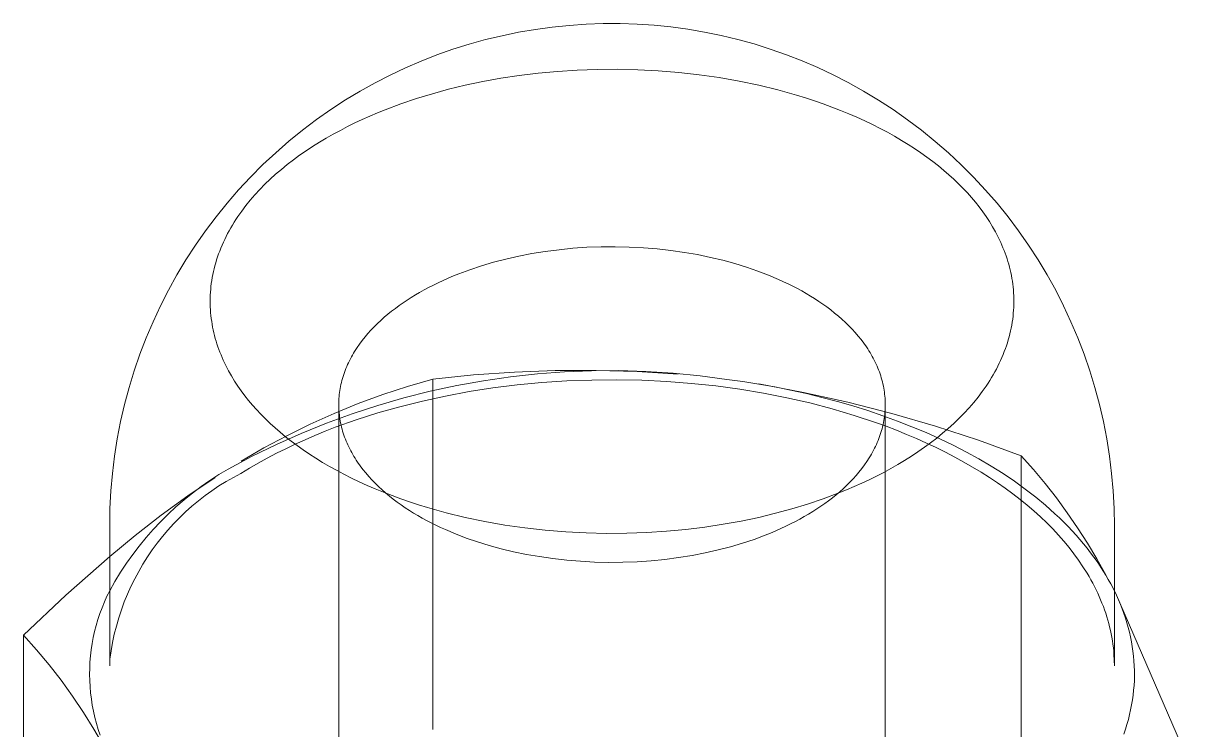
# Model space of a CAD drawing. Header units: millimetres. Extents: x -263 to 4879, y -277 to 2995.
# Drawn here: x 4353.31 to 4366.37, y 2044.83 to 2052.66 of the extents above; entities that cross this region are included whole.
import ezdxf

# ---------------------------------------------------------------- set-up
doc = ezdxf.new("R2010")
doc.units = ezdxf.units.MM
doc.layers.add('ZANO_R', color=7, linetype='Continuous', lineweight=0)

msp = doc.modelspace()

# ---------------------------------------------------------------- linework, layer by layer
at = {"layer": 'ZANO_R'}
for p, q in [((4359.365, 2052.645), (4359.553, 2052.658)), ((4359.553, 2052.658), (4359.741, 2052.665)), ((4359.741, 2052.665), (4359.93, 2052.665)), ((4359.93, 2052.665), (4360.118, 2052.659)), ((4360.118, 2052.659), (4360.307, 2052.646)), ((4358.437, 2052.486), (4358.62, 2052.53)), ((4358.62, 2052.53), (4358.804, 2052.569)), ((4358.804, 2052.569), (4358.99, 2052.6)), ((4358.99, 2052.6), (4359.177, 2052.626)), ((4359.177, 2052.626), (4359.365, 2052.645)), ((4360.307, 2052.646), (4360.494, 2052.627)), ((4360.494, 2052.627), (4360.681, 2052.602)), ((4360.681, 2052.602), (4360.867, 2052.57)), ((4360.867, 2052.57), (4361.052, 2052.532)), ((4361.052, 2052.532), (4361.235, 2052.488)), ((4358.075, 2052.379), (4358.255, 2052.436)), ((4358.255, 2052.436), (4358.437, 2052.486)), ((4361.235, 2052.488), (4361.417, 2052.438)), ((4361.417, 2052.438), (4361.597, 2052.382)), ((4357.722, 2052.247), (4357.897, 2052.316)), ((4357.897, 2052.316), (4358.075, 2052.379)), ((4361.597, 2052.382), (4361.775, 2052.319)), ((4361.775, 2052.319), (4361.95, 2052.251)), ((4357.378, 2052.092), (4357.548, 2052.173)), ((4357.548, 2052.173), (4357.722, 2052.247)), ((4359.454, 2052.148), (4359.235, 2052.134)), ((4359.676, 2052.156), (4359.454, 2052.148)), ((4359.901, 2052.158), (4359.676, 2052.156)), ((4360.127, 2052.153), (4359.901, 2052.158)), ((4360.354, 2052.141), (4360.127, 2052.153)), ((4360.58, 2052.122), (4360.354, 2052.141)), ((4361.95, 2052.251), (4362.124, 2052.176)), ((4362.124, 2052.176), (4362.294, 2052.096)), ((4357.045, 2051.915), (4357.21, 2052.006)), ((4357.21, 2052.006), (4357.378, 2052.092)), ((4358.405, 2052.021), (4358.212, 2051.98)), ((4358.605, 2052.057), (4358.405, 2052.021)), ((4358.81, 2052.088), (4358.605, 2052.057)), ((4359.02, 2052.114), (4358.81, 2052.088)), ((4359.235, 2052.134), (4359.02, 2052.114)), ((4360.806, 2052.097), (4360.58, 2052.122)), ((4361.03, 2052.065), (4360.806, 2052.097)), ((4361.251, 2052.026), (4361.03, 2052.065)), ((4361.468, 2051.98), (4361.251, 2052.026)), ((4362.294, 2052.096), (4362.462, 2052.01)), ((4362.462, 2052.01), (4362.632, 2051.916)), ((4356.884, 2051.817), (4357.045, 2051.915)), ((4357.846, 2051.886), (4357.67, 2051.832)), ((4358.025, 2051.935), (4357.846, 2051.886)), ((4358.212, 2051.98), (4358.025, 2051.935)), ((4361.68, 2051.929), (4361.468, 2051.98)), ((4361.887, 2051.871), (4361.68, 2051.929)), ((4362.632, 2051.916), (4362.799, 2051.816)), ((4356.721, 2051.711), (4356.884, 2051.817)), ((4357.495, 2051.773), (4357.323, 2051.709)), ((4357.67, 2051.832), (4357.495, 2051.773)), ((4361.988, 2051.84), (4361.887, 2051.871)), ((4362.088, 2051.807), (4361.988, 2051.84)), ((4362.185, 2051.773), (4362.088, 2051.807)), ((4362.281, 2051.738), (4362.185, 2051.773)), ((4362.799, 2051.816), (4362.962, 2051.71)), ((4356.561, 2051.6), (4356.721, 2051.711)), ((4357.153, 2051.638), (4357.069, 2051.601)), ((4357.237, 2051.674), (4357.153, 2051.638)), ((4357.323, 2051.709), (4357.237, 2051.674)), ((4362.375, 2051.701), (4362.281, 2051.738)), ((4362.468, 2051.664), (4362.375, 2051.701)), ((4362.558, 2051.625), (4362.468, 2051.664)), ((4362.646, 2051.585), (4362.558, 2051.625)), ((4362.962, 2051.71), (4363.121, 2051.598)), ((4356.255, 2051.36), (4356.406, 2051.483)), ((4356.406, 2051.483), (4356.561, 2051.6)), ((4356.905, 2051.522), (4356.825, 2051.48)), ((4356.987, 2051.562), (4356.905, 2051.522)), ((4357.069, 2051.601), (4356.987, 2051.562)), ((4362.731, 2051.543), (4362.646, 2051.585)), ((4362.815, 2051.501), (4362.731, 2051.543)), ((4362.896, 2051.458), (4362.815, 2051.501)), ((4363.121, 2051.598), (4363.276, 2051.481)), ((4356.108, 2051.232), (4356.255, 2051.36)), ((4356.668, 2051.393), (4356.592, 2051.347)), ((4356.746, 2051.437), (4356.668, 2051.393)), ((4356.825, 2051.48), (4356.746, 2051.437)), ((4362.975, 2051.414), (4362.896, 2051.458)), ((4363.052, 2051.369), (4362.975, 2051.414)), ((4363.126, 2051.324), (4363.052, 2051.369)), ((4363.276, 2051.481), (4363.427, 2051.358)), ((4363.427, 2051.358), (4363.574, 2051.231)), ((4355.966, 2051.1), (4356.108, 2051.232)), ((4356.444, 2051.252), (4356.373, 2051.203)), ((4356.517, 2051.301), (4356.444, 2051.252)), ((4356.592, 2051.347), (4356.517, 2051.301)), ((4363.198, 2051.277), (4363.126, 2051.324)), ((4363.268, 2051.23), (4363.198, 2051.277)), ((4363.335, 2051.182), (4363.268, 2051.23)), ((4363.574, 2051.231), (4363.716, 2051.098)), ((4355.828, 2050.962), (4355.966, 2051.1)), ((4356.236, 2051.1), (4356.171, 2051.047)), ((4356.304, 2051.152), (4356.236, 2051.1)), ((4356.373, 2051.203), (4356.304, 2051.152)), ((4363.4, 2051.134), (4363.335, 2051.182)), ((4363.462, 2051.085), (4363.4, 2051.134)), ((4363.716, 2051.098), (4363.853, 2050.96)), ((4355.696, 2050.82), (4355.828, 2050.962)), ((4356.107, 2050.992), (4356.046, 2050.937)), ((4356.171, 2051.047), (4356.107, 2050.992)), ((4363.522, 2051.036), (4363.462, 2051.085)), ((4363.579, 2050.987), (4363.522, 2051.036)), ((4363.634, 2050.937), (4363.579, 2050.987)), ((4363.853, 2050.96), (4363.986, 2050.818)), ((4355.988, 2050.881), (4355.931, 2050.823)), ((4356.046, 2050.937), (4355.988, 2050.881)), ((4363.686, 2050.886), (4363.634, 2050.937)), ((4363.736, 2050.836), (4363.686, 2050.886)), ((4363.784, 2050.785), (4363.736, 2050.836)), ((4355.568, 2050.673), (4355.696, 2050.82)), ((4355.826, 2050.705), (4355.777, 2050.645)), ((4355.877, 2050.765), (4355.826, 2050.705)), ((4355.931, 2050.823), (4355.877, 2050.765)), ((4363.829, 2050.734), (4363.784, 2050.785)), ((4363.873, 2050.683), (4363.829, 2050.734)), ((4363.986, 2050.818), (4364.113, 2050.671)), ((4355.446, 2050.522), (4355.568, 2050.673)), ((4355.731, 2050.584), (4355.688, 2050.523)), ((4355.777, 2050.645), (4355.731, 2050.584)), ((4363.914, 2050.63), (4363.873, 2050.683)), ((4363.954, 2050.577), (4363.914, 2050.63)), ((4363.992, 2050.523), (4363.954, 2050.577)), ((4364.113, 2050.671), (4364.235, 2050.52)), ((4355.329, 2050.366), (4355.446, 2050.522)), ((4355.647, 2050.46), (4355.627, 2050.429)), ((4355.667, 2050.491), (4355.647, 2050.46)), ((4355.688, 2050.523), (4355.667, 2050.491)), ((4364.029, 2050.467), (4363.992, 2050.523)), ((4364.063, 2050.411), (4364.029, 2050.467)), ((4364.235, 2050.52), (4364.352, 2050.365)), ((4355.217, 2050.207), (4355.329, 2050.366)), ((4355.574, 2050.334), (4355.557, 2050.302)), ((4355.591, 2050.366), (4355.574, 2050.334)), ((4355.609, 2050.397), (4355.591, 2050.366)), ((4355.627, 2050.429), (4355.609, 2050.397)), ((4364.095, 2050.354), (4364.063, 2050.411)), ((4364.111, 2050.325), (4364.095, 2050.354)), ((4364.126, 2050.296), (4364.111, 2050.325)), ((4364.352, 2050.365), (4364.464, 2050.206)), ((4355.111, 2050.044), (4355.217, 2050.207)), ((4355.512, 2050.205), (4355.499, 2050.173)), ((4355.527, 2050.238), (4355.512, 2050.205)), ((4355.542, 2050.27), (4355.527, 2050.238)), ((4355.557, 2050.302), (4355.542, 2050.27)), ((4359.407, 2050.171), (4359.562, 2050.182)), ((4359.562, 2050.182), (4359.719, 2050.188)), ((4359.719, 2050.188), (4359.876, 2050.189)), ((4359.876, 2050.189), (4360.032, 2050.185)), ((4360.032, 2050.185), (4360.188, 2050.177)), ((4360.188, 2050.177), (4360.342, 2050.165)), ((4364.14, 2050.267), (4364.126, 2050.296)), ((4364.154, 2050.237), (4364.14, 2050.267)), ((4364.167, 2050.207), (4364.154, 2050.237)), ((4364.179, 2050.178), (4364.167, 2050.207)), ((4364.191, 2050.147), (4364.179, 2050.178)), ((4364.464, 2050.206), (4364.569, 2050.042)), ((4355.462, 2050.076), (4355.452, 2050.043)), ((4355.474, 2050.108), (4355.462, 2050.076)), ((4355.486, 2050.141), (4355.474, 2050.108)), ((4355.499, 2050.173), (4355.486, 2050.141)), ((4358.525, 2050.016), (4358.663, 2050.052)), ((4358.663, 2050.052), (4358.805, 2050.084)), ((4358.805, 2050.084), (4358.951, 2050.112)), ((4358.951, 2050.112), (4359.1, 2050.136)), ((4359.1, 2050.136), (4359.252, 2050.156)), ((4359.252, 2050.156), (4359.407, 2050.171)), ((4360.342, 2050.165), (4360.494, 2050.148)), ((4360.494, 2050.148), (4360.644, 2050.126)), ((4360.644, 2050.126), (4360.79, 2050.101)), ((4360.79, 2050.101), (4360.932, 2050.071)), ((4360.932, 2050.071), (4361.071, 2050.038)), ((4364.203, 2050.117), (4364.191, 2050.147)), ((4364.214, 2050.087), (4364.203, 2050.117)), ((4364.224, 2050.056), (4364.214, 2050.087)), ((4364.234, 2050.025), (4364.224, 2050.056)), ((4355.011, 2049.877), (4355.111, 2050.044)), ((4355.424, 2049.945), (4355.417, 2049.912)), ((4355.433, 2049.978), (4355.424, 2049.945)), ((4355.442, 2050.01), (4355.433, 2049.978)), ((4355.452, 2050.043), (4355.442, 2050.01)), ((4358.141, 2049.888), (4358.264, 2049.934)), ((4358.264, 2049.934), (4358.392, 2049.976)), ((4358.392, 2049.976), (4358.525, 2050.016)), ((4361.071, 2050.038), (4361.205, 2050.002)), ((4361.205, 2050.002), (4361.334, 2049.962)), ((4361.334, 2049.962), (4361.457, 2049.919)), ((4361.457, 2049.919), (4361.576, 2049.874)), ((4364.243, 2049.994), (4364.234, 2050.025)), ((4364.251, 2049.963), (4364.243, 2049.994)), ((4364.259, 2049.932), (4364.251, 2049.963)), ((4364.266, 2049.901), (4364.259, 2049.932)), ((4364.569, 2050.042), (4364.669, 2049.876)), ((4354.917, 2049.707), (4355.011, 2049.877)), ((4355.398, 2049.814), (4355.393, 2049.781)), ((4355.403, 2049.847), (4355.398, 2049.814)), ((4355.41, 2049.879), (4355.403, 2049.847)), ((4355.417, 2049.912), (4355.41, 2049.879)), ((4357.858, 2049.763), (4357.911, 2049.789)), ((4357.911, 2049.789), (4357.966, 2049.815)), ((4357.966, 2049.815), (4358.023, 2049.84)), ((4358.023, 2049.84), (4358.081, 2049.864)), ((4358.081, 2049.864), (4358.141, 2049.888)), ((4361.576, 2049.874), (4361.689, 2049.826)), ((4361.689, 2049.826), (4361.743, 2049.801)), ((4361.743, 2049.801), (4361.796, 2049.776)), ((4364.272, 2049.869), (4364.266, 2049.901)), ((4364.278, 2049.837), (4364.272, 2049.869)), ((4364.283, 2049.806), (4364.278, 2049.837)), ((4364.288, 2049.774), (4364.283, 2049.806)), ((4364.669, 2049.876), (4364.764, 2049.706)), ((4354.829, 2049.534), (4354.917, 2049.707)), ((4355.383, 2049.683), (4355.381, 2049.65)), ((4355.386, 2049.716), (4355.383, 2049.683)), ((4355.389, 2049.748), (4355.386, 2049.716)), ((4355.393, 2049.781), (4355.389, 2049.748)), ((4357.612, 2049.626), (4357.658, 2049.654)), ((4357.658, 2049.654), (4357.705, 2049.682)), ((4357.705, 2049.682), (4357.755, 2049.709)), ((4357.755, 2049.709), (4357.805, 2049.736)), ((4357.805, 2049.736), (4357.858, 2049.763)), ((4361.796, 2049.776), (4361.847, 2049.751)), ((4361.847, 2049.751), (4361.897, 2049.725)), ((4361.897, 2049.725), (4361.946, 2049.698)), ((4361.946, 2049.698), (4361.994, 2049.67)), ((4361.994, 2049.67), (4362.042, 2049.642)), ((4364.291, 2049.742), (4364.288, 2049.774)), ((4364.295, 2049.71), (4364.291, 2049.742)), ((4364.297, 2049.677), (4364.295, 2049.71)), ((4364.299, 2049.645), (4364.297, 2049.677)), ((4364.764, 2049.706), (4364.852, 2049.532)), ((4354.747, 2049.357), (4354.829, 2049.534)), ((4355.381, 2049.65), (4355.38, 2049.618)), ((4355.38, 2049.618), (4355.38, 2049.585)), ((4355.38, 2049.585), (4355.38, 2049.553)), ((4355.38, 2049.553), (4355.381, 2049.521)), ((4357.436, 2049.505), (4357.478, 2049.537)), ((4357.478, 2049.537), (4357.522, 2049.567)), ((4357.522, 2049.567), (4357.566, 2049.597)), ((4357.566, 2049.597), (4357.612, 2049.626)), ((4362.042, 2049.642), (4362.089, 2049.613)), ((4362.089, 2049.613), (4362.135, 2049.582)), ((4362.135, 2049.582), (4362.181, 2049.551)), ((4362.181, 2049.551), (4362.225, 2049.52)), ((4364.298, 2049.515), (4364.3, 2049.548)), ((4364.3, 2049.613), (4364.299, 2049.645)), ((4364.3, 2049.58), (4364.3, 2049.613)), ((4364.3, 2049.548), (4364.3, 2049.58)), ((4364.852, 2049.532), (4364.934, 2049.356)), ((4355.381, 2049.521), (4355.383, 2049.488)), ((4355.383, 2049.488), (4355.385, 2049.456)), ((4355.385, 2049.456), (4355.388, 2049.424)), ((4355.388, 2049.424), (4355.392, 2049.392)), ((4355.392, 2049.392), (4355.397, 2049.36)), ((4357.274, 2049.372), (4357.313, 2049.406)), ((4357.313, 2049.406), (4357.353, 2049.44)), ((4357.353, 2049.44), (4357.394, 2049.473)), ((4357.394, 2049.473), (4357.436, 2049.505)), ((4362.225, 2049.52), (4362.268, 2049.487)), ((4362.268, 2049.487), (4362.311, 2049.453)), ((4362.311, 2049.453), (4362.352, 2049.419)), ((4362.352, 2049.419), (4362.392, 2049.384)), ((4364.287, 2049.385), (4364.291, 2049.417)), ((4364.291, 2049.417), (4364.294, 2049.45)), ((4364.294, 2049.45), (4364.297, 2049.483)), ((4364.297, 2049.483), (4364.298, 2049.515)), ((4354.671, 2049.178), (4354.747, 2049.357)), ((4355.397, 2049.36), (4355.402, 2049.328)), ((4355.402, 2049.328), (4355.408, 2049.297)), ((4355.408, 2049.297), (4355.414, 2049.265)), ((4355.414, 2049.265), (4355.421, 2049.234)), ((4357.131, 2049.226), (4357.165, 2049.263)), ((4357.165, 2049.263), (4357.2, 2049.3)), ((4357.2, 2049.3), (4357.237, 2049.336)), ((4357.237, 2049.336), (4357.274, 2049.372)), ((4362.392, 2049.384), (4362.431, 2049.348)), ((4362.431, 2049.348), (4362.469, 2049.311)), ((4362.469, 2049.311), (4362.505, 2049.274)), ((4362.505, 2049.274), (4362.54, 2049.236)), ((4364.263, 2049.254), (4364.27, 2049.286)), ((4364.27, 2049.286), (4364.277, 2049.319)), ((4364.277, 2049.319), (4364.282, 2049.352)), ((4364.282, 2049.352), (4364.287, 2049.385)), ((4364.934, 2049.356), (4365.01, 2049.177)), ((4354.601, 2048.997), (4354.671, 2049.178)), ((4355.421, 2049.234), (4355.429, 2049.202)), ((4355.429, 2049.202), (4355.437, 2049.171)), ((4355.437, 2049.171), (4355.446, 2049.14)), ((4355.446, 2049.14), (4355.456, 2049.11)), ((4357.039, 2049.109), (4357.068, 2049.149)), ((4357.068, 2049.149), (4357.099, 2049.188)), ((4357.099, 2049.188), (4357.131, 2049.226)), ((4362.54, 2049.236), (4362.573, 2049.197)), ((4362.573, 2049.197), (4362.605, 2049.158)), ((4362.605, 2049.158), (4362.635, 2049.117)), ((4364.228, 2049.123), (4364.238, 2049.155)), ((4364.238, 2049.155), (4364.247, 2049.188)), ((4364.247, 2049.188), (4364.256, 2049.221)), ((4364.256, 2049.221), (4364.263, 2049.254)), ((4365.01, 2049.177), (4365.079, 2048.996)), ((4355.456, 2049.11), (4355.466, 2049.079)), ((4355.466, 2049.079), (4355.477, 2049.049)), ((4355.477, 2049.049), (4355.488, 2049.018)), ((4355.488, 2049.018), (4355.501, 2048.988)), ((4356.96, 2048.986), (4356.972, 2049.007)), ((4356.972, 2049.007), (4356.984, 2049.028)), ((4356.984, 2049.028), (4357.011, 2049.069)), ((4357.011, 2049.069), (4357.039, 2049.109)), ((4362.635, 2049.117), (4362.664, 2049.077)), ((4362.664, 2049.077), (4362.678, 2049.056)), ((4362.678, 2049.056), (4362.691, 2049.035)), ((4362.691, 2049.035), (4362.704, 2049.014)), ((4362.704, 2049.014), (4362.716, 2048.993)), ((4364.181, 2048.993), (4364.194, 2049.025)), ((4364.194, 2049.025), (4364.206, 2049.058)), ((4364.206, 2049.058), (4364.218, 2049.09)), ((4364.218, 2049.09), (4364.228, 2049.123)), ((4354.538, 2048.813), (4354.601, 2048.997)), ((4355.501, 2048.988), (4355.513, 2048.958)), ((4355.513, 2048.958), (4355.526, 2048.929)), ((4355.526, 2048.929), (4355.54, 2048.899)), ((4355.54, 2048.899), (4355.554, 2048.87)), ((4355.554, 2048.87), (4355.569, 2048.841)), ((4356.896, 2048.859), (4356.906, 2048.881)), ((4356.906, 2048.881), (4356.916, 2048.902)), ((4356.916, 2048.902), (4356.926, 2048.923)), ((4356.926, 2048.923), (4356.937, 2048.945)), ((4356.937, 2048.945), (4356.948, 2048.966)), ((4356.948, 2048.966), (4356.96, 2048.986)), ((4362.716, 2048.993), (4362.728, 2048.972)), ((4362.728, 2048.972), (4362.74, 2048.951)), ((4362.74, 2048.951), (4362.751, 2048.93)), ((4362.751, 2048.93), (4362.761, 2048.908)), ((4362.761, 2048.908), (4362.772, 2048.887)), ((4362.772, 2048.887), (4362.781, 2048.865)), ((4364.123, 2048.864), (4364.138, 2048.896)), ((4364.138, 2048.896), (4364.153, 2048.928)), ((4364.153, 2048.928), (4364.168, 2048.96)), ((4364.168, 2048.96), (4364.181, 2048.993)), ((4365.079, 2048.996), (4365.143, 2048.812)), ((4354.481, 2048.627), (4354.538, 2048.813)), ((4355.569, 2048.841), (4355.585, 2048.812)), ((4355.585, 2048.812), (4355.617, 2048.755)), ((4355.617, 2048.755), (4355.651, 2048.698)), ((4356.849, 2048.728), (4356.856, 2048.75)), ((4356.856, 2048.75), (4356.863, 2048.772)), ((4356.863, 2048.772), (4356.871, 2048.794)), ((4356.871, 2048.794), (4356.879, 2048.816)), ((4356.879, 2048.816), (4356.887, 2048.838)), ((4356.887, 2048.838), (4356.896, 2048.859)), ((4358.303, 2048.766), (4357.85, 2048.72)), ((4358.757, 2048.798), (4358.303, 2048.766)), ((4358.414, 2048.702), (4358.713, 2048.745)), ((4358.713, 2048.745), (4359.012, 2048.777)), ((4359.211, 2048.814), (4358.757, 2048.798)), ((4359.012, 2048.777), (4359.313, 2048.8)), ((4359.666, 2048.816), (4359.211, 2048.814)), ((4359.313, 2048.8), (4359.614, 2048.812)), ((4359.614, 2048.812), (4359.915, 2048.814)), ((4360.12, 2048.803), (4359.666, 2048.816)), ((4359.915, 2048.814), (4360.216, 2048.805)), ((4360.574, 2048.775), (4360.12, 2048.803)), ((4360.216, 2048.805), (4360.517, 2048.786)), ((4360.517, 2048.786), (4360.817, 2048.757)), ((4360.817, 2048.757), (4361.116, 2048.717)), ((4362.781, 2048.865), (4362.79, 2048.843)), ((4362.79, 2048.843), (4362.799, 2048.821)), ((4362.799, 2048.821), (4362.808, 2048.799)), ((4362.808, 2048.799), (4362.815, 2048.777)), ((4362.815, 2048.777), (4362.823, 2048.755)), ((4362.823, 2048.755), (4362.829, 2048.733)), ((4364.052, 2048.737), (4364.071, 2048.768)), ((4364.071, 2048.768), (4364.089, 2048.8)), ((4364.089, 2048.8), (4364.106, 2048.832)), ((4364.106, 2048.832), (4364.123, 2048.864)), ((4365.143, 2048.812), (4365.199, 2048.626)), ((4354.43, 2048.439), (4354.481, 2048.627)), ((4355.651, 2048.698), (4355.688, 2048.643)), ((4355.688, 2048.643), (4355.726, 2048.589)), ((4356.819, 2048.594), (4356.823, 2048.617)), ((4356.823, 2048.617), (4356.827, 2048.639)), ((4356.827, 2048.639), (4356.832, 2048.661)), ((4356.832, 2048.661), (4356.837, 2048.684)), ((4356.837, 2048.684), (4356.843, 2048.706)), ((4356.843, 2048.706), (4356.849, 2048.728)), ((4357.572, 2048.639), (4357.296, 2048.548)), ((4357.85, 2048.72), (4357.572, 2048.639)), ((4357.823, 2048.585), (4358.118, 2048.648)), ((4357.85, 2048.72), (4357.85, 2044.831)), ((4358.118, 2048.648), (4358.414, 2048.702)), ((4358.519, 2048.622), (4358.254, 2048.581)), ((4358.789, 2048.655), (4358.519, 2048.622)), ((4359.061, 2048.681), (4358.789, 2048.655)), ((4359.337, 2048.7), (4359.061, 2048.681)), ((4359.616, 2048.71), (4359.337, 2048.7)), ((4359.894, 2048.713), (4359.616, 2048.71)), ((4360.172, 2048.707), (4359.894, 2048.713)), ((4360.447, 2048.694), (4360.172, 2048.707)), ((4360.721, 2048.673), (4360.447, 2048.694)), ((4360.991, 2048.644), (4360.721, 2048.673)), ((4361.258, 2048.608), (4360.991, 2048.644)), ((4361.116, 2048.717), (4361.293, 2048.693)), ((4361.522, 2048.564), (4361.258, 2048.608)), ((4361.293, 2048.693), (4361.469, 2048.664)), ((4361.469, 2048.664), (4361.646, 2048.633)), ((4361.965, 2048.573), (4361.47, 2048.666)), ((4361.646, 2048.633), (4361.822, 2048.598)), ((4362.829, 2048.733), (4362.836, 2048.711)), ((4362.836, 2048.711), (4362.842, 2048.688)), ((4362.842, 2048.688), (4362.847, 2048.666)), ((4362.847, 2048.666), (4362.852, 2048.643)), ((4362.852, 2048.643), (4362.856, 2048.621)), ((4362.856, 2048.621), (4362.86, 2048.598)), ((4363.949, 2048.581), (4363.992, 2048.643)), ((4363.992, 2048.643), (4364.013, 2048.674)), ((4364.013, 2048.674), (4364.033, 2048.706)), ((4364.033, 2048.706), (4364.052, 2048.737)), ((4365.199, 2048.626), (4365.25, 2048.438)), ((4355.726, 2048.589), (4355.766, 2048.535)), ((4355.766, 2048.535), (4355.807, 2048.483)), ((4355.807, 2048.483), (4355.851, 2048.431)), ((4356.807, 2048.459), (4356.808, 2048.481)), ((4356.808, 2048.481), (4356.809, 2048.504)), ((4356.809, 2048.504), (4356.811, 2048.527)), ((4356.811, 2048.527), (4356.813, 2048.549)), ((4356.813, 2048.549), (4356.816, 2048.572)), ((4356.816, 2048.572), (4356.819, 2048.594)), ((4357.296, 2048.548), (4357.024, 2048.448)), ((4357.241, 2048.428), (4357.531, 2048.511)), ((4357.531, 2048.511), (4357.823, 2048.585)), ((4357.992, 2048.532), (4357.736, 2048.476)), ((4358.254, 2048.581), (4357.992, 2048.532)), ((4361.781, 2048.513), (4361.522, 2048.564)), ((4362.035, 2048.455), (4361.781, 2048.513)), ((4361.822, 2048.598), (4361.997, 2048.559)), ((4362.457, 2048.465), (4361.965, 2048.573)), ((4361.997, 2048.559), (4362.17, 2048.517)), ((4362.17, 2048.517), (4362.342, 2048.471)), ((4362.86, 2048.598), (4362.863, 2048.576)), ((4362.863, 2048.576), (4362.866, 2048.553)), ((4362.866, 2048.553), (4362.869, 2048.53)), ((4362.869, 2048.53), (4362.87, 2048.508)), ((4362.87, 2048.508), (4362.872, 2048.485)), ((4362.872, 2048.485), (4362.872, 2048.463)), ((4363.854, 2048.46), (4363.903, 2048.521)), ((4363.903, 2048.521), (4363.949, 2048.581)), ((4354.387, 2048.249), (4354.43, 2048.439)), ((4355.851, 2048.431), (4355.896, 2048.381)), ((4355.896, 2048.381), (4355.944, 2048.33)), ((4357.024, 2048.448), (4356.756, 2048.338)), ((4356.807, 2048.436), (4356.807, 2048.459)), ((4356.807, 2048.413), (4356.807, 2048.436)), ((4356.808, 2048.391), (4356.807, 2048.413)), ((4356.807, 2041.042), (4356.807, 2048.368)), ((4356.81, 2048.368), (4356.808, 2048.391)), ((4356.811, 2048.345), (4356.81, 2048.368)), ((4356.955, 2048.334), (4357.241, 2048.428)), ((4357.485, 2048.414), (4357.24, 2048.344)), ((4357.736, 2048.476), (4357.485, 2048.414)), ((4362.284, 2048.389), (4362.035, 2048.455)), ((4362.528, 2048.317), (4362.284, 2048.389)), ((4362.342, 2048.471), (4362.513, 2048.422)), ((4362.945, 2048.34), (4362.457, 2048.465)), ((4362.513, 2048.422), (4362.681, 2048.37)), ((4362.681, 2048.37), (4362.847, 2048.314)), ((4362.869, 2048.349), (4362.867, 2048.327)), ((4362.871, 2048.372), (4362.869, 2048.349)), ((4362.872, 2048.395), (4362.871, 2048.372)), ((4362.872, 2048.463), (4362.873, 2048.44)), ((4362.873, 2048.417), (4362.872, 2048.395)), ((4362.873, 2048.44), (4362.873, 2048.417)), ((4362.873, 2048.417), (4362.873, 2041.042)), ((4363.749, 2048.343), (4363.803, 2048.401)), ((4363.803, 2048.401), (4363.854, 2048.46)), ((4365.25, 2048.438), (4365.293, 2048.249)), ((4354.35, 2048.058), (4354.387, 2048.249)), ((4355.944, 2048.33), (4355.994, 2048.279)), ((4355.994, 2048.279), (4356.046, 2048.229)), ((4356.046, 2048.229), (4356.101, 2048.179)), ((4356.491, 2048.22), (4356.231, 2048.092)), ((4356.392, 2048.118), (4356.672, 2048.231)), ((4356.756, 2048.338), (4356.491, 2048.22)), ((4356.672, 2048.231), (4356.955, 2048.334)), ((4357.001, 2048.268), (4356.768, 2048.185)), ((4356.814, 2048.323), (4356.811, 2048.345)), ((4356.817, 2048.3), (4356.814, 2048.323)), ((4356.82, 2048.278), (4356.817, 2048.3)), ((4356.824, 2048.255), (4356.82, 2048.278)), ((4356.828, 2048.233), (4356.824, 2048.255)), ((4356.833, 2048.21), (4356.828, 2048.233)), ((4357.24, 2048.344), (4357.001, 2048.268)), ((4362.765, 2048.238), (4362.528, 2048.317)), ((4362.882, 2048.196), (4362.765, 2048.238)), ((4362.847, 2048.314), (4363.01, 2048.255)), ((4362.853, 2048.237), (4362.848, 2048.215)), ((4362.857, 2048.259), (4362.853, 2048.237)), ((4362.861, 2048.282), (4362.857, 2048.259)), ((4362.864, 2048.304), (4362.861, 2048.282)), ((4362.867, 2048.327), (4362.864, 2048.304)), ((4363.429, 2048.199), (4362.945, 2048.34)), ((4363.01, 2048.255), (4363.169, 2048.192)), ((4363.572, 2048.173), (4363.633, 2048.229)), ((4363.633, 2048.229), (4363.692, 2048.285)), ((4363.692, 2048.285), (4363.749, 2048.343)), ((4365.293, 2048.249), (4365.33, 2048.058)), ((4356.231, 2048.092), (4355.975, 2047.956)), ((4356.101, 2048.179), (4356.158, 2048.13)), ((4356.117, 2047.995), (4356.392, 2048.118)), ((4356.158, 2048.13), (4356.218, 2048.08)), ((4356.543, 2048.095), (4356.433, 2048.048)), ((4356.655, 2048.141), (4356.543, 2048.095)), ((4356.768, 2048.185), (4356.655, 2048.141)), ((4356.838, 2048.188), (4356.833, 2048.21)), ((4356.844, 2048.165), (4356.838, 2048.188)), ((4356.85, 2048.143), (4356.844, 2048.165)), ((4356.857, 2048.121), (4356.85, 2048.143)), ((4356.865, 2048.099), (4356.857, 2048.121)), ((4356.872, 2048.077), (4356.865, 2048.099)), ((4362.817, 2048.104), (4362.809, 2048.082)), ((4362.824, 2048.126), (4362.817, 2048.104)), ((4362.831, 2048.148), (4362.824, 2048.126)), ((4362.837, 2048.17), (4362.831, 2048.148)), ((4362.843, 2048.192), (4362.837, 2048.17)), ((4362.848, 2048.215), (4362.843, 2048.192)), ((4362.996, 2048.152), (4362.882, 2048.196)), ((4363.109, 2048.107), (4362.996, 2048.152)), ((4363.22, 2048.06), (4363.109, 2048.107)), ((4363.169, 2048.192), (4363.326, 2048.127)), ((4363.326, 2048.127), (4363.479, 2048.058)), ((4363.908, 2048.042), (4363.429, 2048.199)), ((4363.444, 2048.066), (4363.509, 2048.119)), ((4363.509, 2048.119), (4363.572, 2048.173)), ((4354.319, 2047.866), (4354.35, 2048.058)), ((4355.975, 2047.956), (4355.724, 2047.811)), ((4355.846, 2047.864), (4356.117, 2047.995)), ((4356.218, 2048.08), (4356.28, 2048.032)), ((4356.325, 2047.999), (4356.219, 2047.948)), ((4356.28, 2048.032), (4356.345, 2047.983)), ((4356.433, 2048.048), (4356.325, 2047.999)), ((4356.345, 2047.983), (4356.412, 2047.936)), ((4356.881, 2048.055), (4356.872, 2048.077)), ((4356.889, 2048.033), (4356.881, 2048.055)), ((4356.899, 2048.011), (4356.889, 2048.033)), ((4356.908, 2047.989), (4356.899, 2048.011)), ((4356.919, 2047.968), (4356.908, 2047.989)), ((4356.929, 2047.946), (4356.919, 2047.968)), ((4362.764, 2047.974), (4362.754, 2047.953)), ((4362.774, 2047.995), (4362.764, 2047.974)), ((4362.784, 2048.017), (4362.774, 2047.995)), ((4362.793, 2048.038), (4362.784, 2048.017)), ((4362.801, 2048.06), (4362.793, 2048.038)), ((4362.809, 2048.082), (4362.801, 2048.06)), ((4363.329, 2048.011), (4363.22, 2048.06)), ((4363.236, 2047.913), (4363.307, 2047.963)), ((4363.307, 2047.963), (4363.376, 2048.014)), ((4363.436, 2047.961), (4363.329, 2048.011)), ((4363.376, 2048.014), (4363.444, 2048.066)), ((4363.541, 2047.909), (4363.436, 2047.961)), ((4363.479, 2048.058), (4363.628, 2047.986)), ((4363.628, 2047.986), (4363.773, 2047.911)), ((4364.381, 2047.869), (4363.908, 2048.042)), ((4365.33, 2048.058), (4365.361, 2047.866)), ((4354.295, 2047.673), (4354.319, 2047.866)), ((4355.58, 2047.722), (4355.846, 2047.864)), ((4356.014, 2047.843), (4355.914, 2047.788)), ((4356.115, 2047.897), (4356.014, 2047.843)), ((4356.219, 2047.948), (4356.115, 2047.897)), ((4356.412, 2047.936), (4356.482, 2047.889)), ((4356.482, 2047.889), (4356.553, 2047.842)), ((4356.553, 2047.842), (4356.628, 2047.796)), ((4356.94, 2047.925), (4356.929, 2047.946)), ((4356.952, 2047.904), (4356.94, 2047.925)), ((4356.964, 2047.882), (4356.952, 2047.904)), ((4356.976, 2047.861), (4356.964, 2047.882)), ((4356.989, 2047.841), (4356.976, 2047.861)), ((4357.002, 2047.82), (4356.989, 2047.841)), ((4362.695, 2047.848), (4362.669, 2047.807)), ((4362.708, 2047.869), (4362.695, 2047.848)), ((4362.72, 2047.889), (4362.708, 2047.869)), ((4362.732, 2047.91), (4362.72, 2047.889)), ((4362.743, 2047.931), (4362.732, 2047.91)), ((4362.754, 2047.953), (4362.743, 2047.931)), ((4363.088, 2047.818), (4363.163, 2047.865)), ((4363.163, 2047.865), (4363.236, 2047.913)), ((4363.644, 2047.855), (4363.541, 2047.909)), ((4363.744, 2047.8), (4363.644, 2047.855)), ((4363.773, 2047.911), (4363.913, 2047.834)), ((4363.913, 2047.834), (4364.049, 2047.754)), ((4364.381, 2043.981), (4364.381, 2047.869)), ((4364.517, 2047.718), (4364.381, 2047.869)), ((4365.361, 2047.866), (4365.384, 2047.673)), ((4355.478, 2047.661), (4355.58, 2047.722)), ((4355.817, 2047.732), (4355.722, 2047.674)), ((4355.914, 2047.788), (4355.817, 2047.732)), ((4356.628, 2047.796), (4356.705, 2047.752)), ((4356.705, 2047.752), (4356.784, 2047.708)), ((4356.784, 2047.708), (4356.865, 2047.664)), ((4357.016, 2047.799), (4357.002, 2047.82)), ((4357.045, 2047.759), (4357.016, 2047.799)), ((4357.075, 2047.718), (4357.045, 2047.759)), ((4357.107, 2047.679), (4357.075, 2047.718)), ((4362.612, 2047.727), (4362.581, 2047.688)), ((4362.641, 2047.767), (4362.612, 2047.727)), ((4362.669, 2047.807), (4362.641, 2047.767)), ((4362.855, 2047.685), (4362.934, 2047.728)), ((4362.934, 2047.728), (4363.012, 2047.773)), ((4363.012, 2047.773), (4363.088, 2047.818)), ((4363.842, 2047.744), (4363.744, 2047.8)), ((4363.937, 2047.687), (4363.842, 2047.744)), ((4364.049, 2047.754), (4364.18, 2047.672)), ((4364.647, 2047.562), (4364.517, 2047.718)), ((4354.279, 2047.479), (4354.295, 2047.673)), ((4355.435, 2047.63), (4355.133, 2047.424)), ((4355.28, 2047.527), (4355.378, 2047.596)), ((4355.378, 2047.596), (4355.478, 2047.661)), ((4355.557, 2047.583), (4355.478, 2047.534)), ((4355.639, 2047.63), (4355.557, 2047.583)), ((4355.722, 2047.674), (4355.639, 2047.63)), ((4356.865, 2047.664), (4356.949, 2047.622)), ((4356.949, 2047.622), (4357.034, 2047.581)), ((4357.034, 2047.581), (4357.122, 2047.541)), ((4357.14, 2047.64), (4357.107, 2047.679)), ((4357.175, 2047.602), (4357.14, 2047.64)), ((4357.211, 2047.565), (4357.175, 2047.602)), ((4357.249, 2047.528), (4357.211, 2047.565)), ((4362.48, 2047.576), (4362.443, 2047.54)), ((4362.515, 2047.613), (4362.48, 2047.576)), ((4362.548, 2047.65), (4362.515, 2047.613)), ((4362.527, 2047.528), (4362.611, 2047.565)), ((4362.581, 2047.688), (4362.548, 2047.65)), ((4362.611, 2047.565), (4362.693, 2047.604)), ((4362.693, 2047.604), (4362.775, 2047.644)), ((4362.775, 2047.644), (4362.855, 2047.685)), ((4364.029, 2047.629), (4363.937, 2047.687)), ((4364.119, 2047.569), (4364.029, 2047.629)), ((4364.205, 2047.509), (4364.119, 2047.569)), ((4364.18, 2047.672), (4364.306, 2047.587)), ((4364.306, 2047.587), (4364.427, 2047.5)), ((4365.384, 2047.673), (4365.401, 2047.479)), ((4354.268, 2047.285), (4354.279, 2047.479)), ((4355.092, 2047.381), (4355.184, 2047.456)), ((4355.184, 2047.456), (4355.28, 2047.527)), ((4355.4, 2047.482), (4355.323, 2047.427)), ((4355.478, 2047.534), (4355.4, 2047.482)), ((4357.122, 2047.541), (4357.212, 2047.502)), ((4357.212, 2047.502), (4357.304, 2047.464)), ((4357.288, 2047.492), (4357.249, 2047.528)), ((4357.328, 2047.457), (4357.288, 2047.492)), ((4357.304, 2047.464), (4357.399, 2047.428)), ((4357.369, 2047.422), (4357.328, 2047.457)), ((4362.185, 2047.392), (4362.357, 2047.457)), ((4362.327, 2047.436), (4362.286, 2047.403)), ((4362.367, 2047.47), (4362.327, 2047.436)), ((4362.357, 2047.457), (4362.442, 2047.492)), ((4362.406, 2047.504), (4362.367, 2047.47)), ((4362.443, 2047.54), (4362.406, 2047.504)), ((4362.442, 2047.492), (4362.527, 2047.528)), ((4364.289, 2047.447), (4364.205, 2047.509)), ((4364.37, 2047.385), (4364.289, 2047.447)), ((4364.427, 2047.5), (4364.542, 2047.411)), ((4364.773, 2047.402), (4364.647, 2047.562)), ((4365.401, 2047.479), (4365.412, 2047.285)), ((4355.133, 2047.424), (4354.837, 2047.209)), ((4354.914, 2047.221), (4355.001, 2047.303)), ((4355.001, 2047.303), (4355.092, 2047.381)), ((4355.177, 2047.309), (4355.107, 2047.247)), ((4355.249, 2047.37), (4355.177, 2047.309)), ((4355.323, 2047.427), (4355.249, 2047.37)), ((4357.412, 2047.389), (4357.369, 2047.422)), ((4357.399, 2047.428), (4357.495, 2047.393)), ((4357.455, 2047.356), (4357.412, 2047.389)), ((4357.499, 2047.324), (4357.455, 2047.356)), ((4357.495, 2047.393), (4357.592, 2047.359)), ((4357.545, 2047.293), (4357.499, 2047.324)), ((4357.592, 2047.359), (4357.692, 2047.326)), ((4357.692, 2047.326), (4357.793, 2047.295)), ((4361.834, 2047.28), (4362.01, 2047.333)), ((4362.01, 2047.333), (4362.185, 2047.392)), ((4362.158, 2047.309), (4362.114, 2047.279)), ((4362.201, 2047.339), (4362.158, 2047.309)), ((4362.244, 2047.371), (4362.201, 2047.339)), ((4362.286, 2047.403), (4362.244, 2047.371)), ((4364.448, 2047.321), (4364.37, 2047.385)), ((4364.523, 2047.257), (4364.448, 2047.321)), ((4364.542, 2047.411), (4364.651, 2047.32)), ((4364.651, 2047.32), (4364.704, 2047.274)), ((4364.893, 2047.238), (4364.773, 2047.402)), ((4354.265, 2047.091), (4354.268, 2047.285)), ((4354.837, 2047.209), (4354.547, 2046.985)), ((4354.829, 2047.137), (4354.914, 2047.221)), ((4355.04, 2047.182), (4354.974, 2047.115)), ((4355.107, 2047.247), (4355.04, 2047.182)), ((4357.591, 2047.263), (4357.545, 2047.293)), ((4357.638, 2047.234), (4357.591, 2047.263)), ((4357.685, 2047.206), (4357.638, 2047.234)), ((4357.734, 2047.178), (4357.685, 2047.206)), ((4357.783, 2047.151), (4357.734, 2047.178)), ((4357.793, 2047.295), (4358, 2047.237)), ((4358, 2047.237), (4358.212, 2047.185)), ((4358.212, 2047.185), (4358.429, 2047.14)), ((4361.275, 2047.145), (4361.468, 2047.186)), ((4361.468, 2047.186), (4361.655, 2047.231)), ((4361.655, 2047.231), (4361.834, 2047.28)), ((4361.974, 2047.194), (4361.925, 2047.167)), ((4362.022, 2047.222), (4361.974, 2047.194)), ((4362.068, 2047.25), (4362.022, 2047.222)), ((4362.114, 2047.279), (4362.068, 2047.25)), ((4364.596, 2047.191), (4364.523, 2047.257)), ((4364.665, 2047.125), (4364.596, 2047.191)), ((4364.704, 2047.274), (4364.756, 2047.227)), ((4364.756, 2047.227), (4364.805, 2047.18)), ((4364.805, 2047.18), (4364.854, 2047.133)), ((4365.008, 2047.071), (4364.893, 2047.238)), ((4365.412, 2047.285), (4365.415, 2047.091)), ((4354.265, 2045.539), (4354.265, 2047.091)), ((4354.669, 2046.961), (4354.748, 2047.05)), ((4354.748, 2047.05), (4354.829, 2047.137)), ((4354.911, 2047.045), (4354.851, 2046.974)), ((4354.974, 2047.115), (4354.911, 2047.045)), ((4357.833, 2047.125), (4357.783, 2047.151)), ((4357.884, 2047.1), (4357.833, 2047.125)), ((4357.937, 2047.075), (4357.884, 2047.1)), ((4357.991, 2047.05), (4357.937, 2047.075)), ((4358.104, 2047.002), (4357.991, 2047.05)), ((4358.429, 2047.14), (4358.65, 2047.101)), ((4358.65, 2047.101), (4358.874, 2047.069)), ((4358.874, 2047.069), (4359.1, 2047.044)), ((4359.1, 2047.044), (4359.326, 2047.025)), ((4360.445, 2047.032), (4360.66, 2047.052)), ((4360.66, 2047.052), (4360.87, 2047.077)), ((4360.87, 2047.077), (4361.075, 2047.109)), ((4361.075, 2047.109), (4361.275, 2047.145)), ((4361.713, 2047.061), (4361.657, 2047.036)), ((4361.769, 2047.087), (4361.713, 2047.061)), ((4361.822, 2047.113), (4361.769, 2047.087)), ((4361.875, 2047.139), (4361.822, 2047.113)), ((4361.925, 2047.167), (4361.875, 2047.139)), ((4364.731, 2047.058), (4364.665, 2047.125)), ((4364.795, 2046.99), (4364.731, 2047.058)), ((4364.854, 2047.133), (4364.901, 2047.085)), ((4364.901, 2047.085), (4364.946, 2047.038)), ((4365.118, 2046.9), (4365.008, 2047.071)), ((4365.415, 2047.091), (4365.415, 2045.539)), ((4354.547, 2046.985), (4354.265, 2046.752)), ((4354.593, 2046.868), (4354.669, 2046.961)), ((4354.851, 2046.974), (4354.793, 2046.9)), ((4358.223, 2046.957), (4358.104, 2047.002)), ((4358.346, 2046.914), (4358.223, 2046.957)), ((4358.475, 2046.874), (4358.346, 2046.914)), ((4359.326, 2047.025), (4359.553, 2047.013)), ((4359.553, 2047.013), (4359.779, 2047.008)), ((4359.779, 2047.008), (4360.004, 2047.01)), ((4360.004, 2047.01), (4360.226, 2047.018)), ((4360.226, 2047.018), (4360.445, 2047.032)), ((4361.416, 2046.942), (4361.288, 2046.899)), ((4361.539, 2046.988), (4361.416, 2046.942)), ((4361.599, 2047.011), (4361.539, 2046.988)), ((4361.657, 2047.036), (4361.599, 2047.011)), ((4364.855, 2046.921), (4364.795, 2046.99)), ((4364.913, 2046.851), (4364.855, 2046.921)), ((4364.946, 2047.038), (4364.99, 2046.989)), ((4364.99, 2046.989), (4365.033, 2046.941)), ((4365.033, 2046.941), (4365.074, 2046.892)), ((4354.521, 2046.774), (4354.593, 2046.868)), ((4354.737, 2046.824), (4354.684, 2046.747)), ((4354.793, 2046.9), (4354.737, 2046.824)), ((4358.609, 2046.838), (4358.475, 2046.874)), ((4358.747, 2046.805), (4358.609, 2046.838)), ((4358.89, 2046.775), (4358.747, 2046.805)), ((4360.875, 2046.792), (4360.729, 2046.764)), ((4361.017, 2046.824), (4360.875, 2046.792)), ((4361.155, 2046.86), (4361.017, 2046.824)), ((4361.288, 2046.899), (4361.155, 2046.86)), ((4364.967, 2046.781), (4364.913, 2046.851)), ((4365.019, 2046.71), (4364.967, 2046.781)), ((4365.074, 2046.892), (4365.113, 2046.843)), ((4365.113, 2046.843), (4365.151, 2046.794)), ((4365.222, 2046.725), (4365.118, 2046.9)), ((4365.151, 2046.794), (4365.188, 2046.745)), ((4354.265, 2046.752), (4353.779, 2046.324)), ((4354.386, 2046.577), (4354.452, 2046.676)), ((4354.452, 2046.676), (4354.521, 2046.774)), ((4354.634, 2046.667), (4354.587, 2046.586)), ((4354.684, 2046.747), (4354.634, 2046.667)), ((4359.036, 2046.75), (4358.89, 2046.775)), ((4359.185, 2046.728), (4359.036, 2046.75)), ((4359.338, 2046.711), (4359.185, 2046.728)), ((4359.492, 2046.699), (4359.338, 2046.711)), ((4359.647, 2046.69), (4359.492, 2046.699)), ((4359.804, 2046.687), (4359.647, 2046.69)), ((4359.961, 2046.688), (4359.804, 2046.687)), ((4360.118, 2046.694), (4359.961, 2046.688)), ((4360.273, 2046.705), (4360.118, 2046.694)), ((4360.427, 2046.72), (4360.273, 2046.705)), ((4360.579, 2046.74), (4360.427, 2046.72)), ((4360.729, 2046.764), (4360.579, 2046.74)), ((4365.067, 2046.639), (4365.019, 2046.71)), ((4365.188, 2046.745), (4365.223, 2046.696)), ((4365.321, 2046.547), (4365.222, 2046.725)), ((4365.223, 2046.696), (4365.257, 2046.646)), ((4354.324, 2046.475), (4354.386, 2046.577)), ((4354.587, 2046.586), (4354.543, 2046.504)), ((4365.113, 2046.567), (4365.067, 2046.639)), ((4365.134, 2046.53), (4365.113, 2046.567)), ((4365.155, 2046.494), (4365.134, 2046.53)), ((4365.257, 2046.646), (4365.289, 2046.596)), ((4365.289, 2046.596), (4365.319, 2046.546)), ((4365.319, 2046.546), (4365.348, 2046.497)), ((4354.265, 2046.371), (4354.324, 2046.475)), ((4354.501, 2046.42), (4354.463, 2046.334)), ((4354.543, 2046.504), (4354.501, 2046.42)), ((4365.175, 2046.457), (4365.155, 2046.494)), ((4365.194, 2046.42), (4365.175, 2046.457)), ((4365.213, 2046.383), (4365.194, 2046.42)), ((4365.348, 2046.497), (4365.376, 2046.447)), ((4365.376, 2046.447), (4365.415, 2046.371)), ((4353.779, 2046.324), (4353.309, 2045.88)), ((4354.206, 2046.247), (4354.235, 2046.31)), ((4354.235, 2046.31), (4354.265, 2046.371)), ((4354.463, 2046.334), (4354.427, 2046.247)), ((4365.23, 2046.346), (4365.213, 2046.383)), ((4365.247, 2046.309), (4365.23, 2046.346)), ((4365.263, 2046.272), (4365.247, 2046.309)), ((4365.278, 2046.235), (4365.263, 2046.272)), ((4365.415, 2046.371), (4365.439, 2046.322)), ((4366.371, 2044.178), (4365.429, 2046.347)), ((4365.439, 2046.322), (4365.461, 2046.272)), ((4365.461, 2046.272), (4365.483, 2046.221)), ((4354.156, 2046.119), (4354.18, 2046.183)), ((4354.18, 2046.183), (4354.206, 2046.247)), ((4354.395, 2046.159), (4354.366, 2046.07)), ((4354.427, 2046.247), (4354.395, 2046.159)), ((4365.293, 2046.197), (4365.278, 2046.235)), ((4365.307, 2046.16), (4365.293, 2046.197)), ((4365.319, 2046.122), (4365.307, 2046.16)), ((4365.483, 2046.221), (4365.503, 2046.17)), ((4365.503, 2046.17), (4365.522, 2046.119)), ((4354.115, 2045.987), (4354.134, 2046.053)), ((4354.134, 2046.053), (4354.156, 2046.119)), ((4354.366, 2046.07), (4354.339, 2045.98)), ((4365.332, 2046.084), (4365.319, 2046.122)), ((4365.343, 2046.046), (4365.332, 2046.084)), ((4365.353, 2046.008), (4365.343, 2046.046)), ((4365.363, 2045.97), (4365.353, 2046.008)), ((4365.522, 2046.119), (4365.539, 2046.068)), ((4365.539, 2046.068), (4365.555, 2046.016)), ((4365.555, 2046.016), (4365.57, 2045.964)), ((4353.309, 2045.88), (4353.454, 2045.717)), ((4353.309, 2041.991), (4353.309, 2045.88)), ((4354.083, 2045.854), (4354.098, 2045.921)), ((4354.098, 2045.921), (4354.115, 2045.987)), ((4354.316, 2045.889), (4354.296, 2045.797)), ((4354.339, 2045.98), (4354.316, 2045.889)), ((4365.372, 2045.932), (4365.363, 2045.97)), ((4365.38, 2045.894), (4365.372, 2045.932)), ((4365.387, 2045.855), (4365.38, 2045.894)), ((4365.57, 2045.964), (4365.583, 2045.912)), ((4365.583, 2045.912), (4365.595, 2045.859)), ((4354.06, 2045.718), (4354.07, 2045.786)), ((4354.07, 2045.786), (4354.083, 2045.854)), ((4354.296, 2045.797), (4354.28, 2045.705)), ((4365.393, 2045.817), (4365.387, 2045.855)), ((4365.399, 2045.779), (4365.393, 2045.817)), ((4365.404, 2045.74), (4365.399, 2045.779)), ((4365.408, 2045.701), (4365.404, 2045.74)), ((4365.595, 2045.859), (4365.605, 2045.806)), ((4365.605, 2045.806), (4365.614, 2045.753)), ((4365.614, 2045.753), (4365.622, 2045.7)), ((4353.454, 2045.717), (4353.593, 2045.55)), ((4354.046, 2045.581), (4354.052, 2045.65)), ((4354.052, 2045.65), (4354.06, 2045.718)), ((4354.28, 2045.705), (4354.266, 2045.612)), ((4365.411, 2045.663), (4365.408, 2045.701)), ((4365.414, 2045.601), (4365.411, 2045.663)), ((4365.622, 2045.7), (4365.628, 2045.646)), ((4365.628, 2045.646), (4365.633, 2045.593)), ((4353.593, 2045.55), (4353.726, 2045.378)), ((4354.042, 2045.444), (4354.043, 2045.512)), ((4354.043, 2045.512), (4354.046, 2045.581)), ((4365.415, 2045.539), (4365.414, 2045.601)), ((4365.633, 2045.593), (4365.636, 2045.539)), ((4365.636, 2045.539), (4365.638, 2045.485)), ((4365.638, 2045.485), (4365.638, 2045.431)), ((4353.726, 2045.378), (4353.854, 2045.201)), ((4354.043, 2045.375), (4354.042, 2045.444)), ((4354.047, 2045.306), (4354.043, 2045.375)), ((4365.637, 2045.377), (4365.634, 2045.322)), ((4365.638, 2045.431), (4365.637, 2045.377)), ((4354.053, 2045.238), (4354.047, 2045.306)), ((4354.062, 2045.169), (4354.053, 2045.238)), ((4365.623, 2045.214), (4365.616, 2045.16)), ((4365.629, 2045.268), (4365.623, 2045.214)), ((4365.634, 2045.322), (4365.629, 2045.268)), ((4353.854, 2045.201), (4353.976, 2045.021)), ((4354.072, 2045.101), (4354.062, 2045.169)), ((4354.086, 2045.034), (4354.072, 2045.101)), ((4365.607, 2045.105), (4365.596, 2045.051)), ((4365.616, 2045.16), (4365.607, 2045.105)), ((4353.976, 2045.021), (4354.091, 2044.837)), ((4354.101, 2044.967), (4354.086, 2045.034)), ((4354.119, 2044.9), (4354.101, 2044.967)), ((4365.584, 2044.997), (4365.571, 2044.943)), ((4365.596, 2045.051), (4365.584, 2044.997)), ((4354.091, 2044.837), (4354.201, 2044.649)), ((4354.138, 2044.834), (4354.119, 2044.9)), ((4354.161, 2044.769), (4354.138, 2044.834)), ((4365.539, 2044.835), (4365.52, 2044.781)), ((4365.555, 2044.889), (4365.539, 2044.835)), ((4365.571, 2044.943), (4365.555, 2044.889))]:
    msp.add_line(p, q, dxfattribs=at)

doc.saveas('drawing.dxf')
